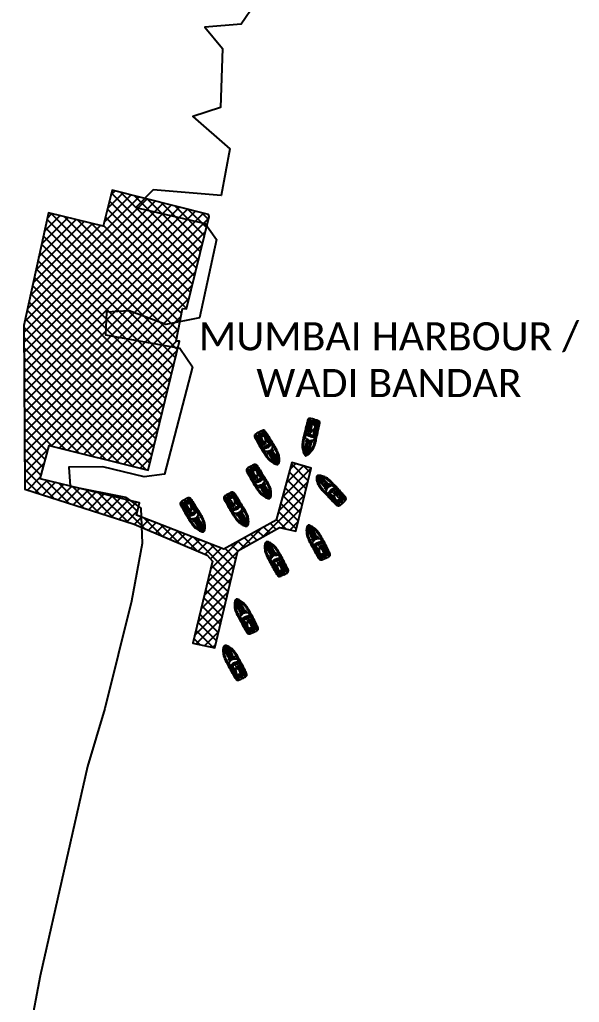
# Model space of a CAD drawing. Header units: metres. Extents: x 267365 to 277461, y 2088854 to 2108025.
# Drawn here: x 273194 to 274192, y 2096688 to 2098439 of the extents above; entities that cross this region are included whole.
import ezdxf

# ---------------------------------------------------------------- set-up
doc = ezdxf.new("R2010")
doc.units = ezdxf.units.M
for name, color, linetype in [('BOAT', 30, 'Continuous'), ('HARBOUR', 1, 'Continuous'), ('HARBOUR TEXT', 250, 'Continuous'), ('village', 3, 'Continuous')]:
    doc.layers.add(name, color=color, linetype=linetype)
doc.styles.get("Standard").update_dxf_attribs({"font": 'calibri.ttf'})

# ---------------------------------------------------------------- blocks, each defined once
blk = doc.blocks.new('3')
for p, q in [((15968, 14277), (15461, 14277)), ((15968, 14767), (15462, 14767)), ((15968, 15258), (15484, 15258)), ((15968, 15258), (16453, 15258)), ((15968, 14767), (16474, 14767)), ((15968, 14277), (16475, 14277)), ((15259, 11285), (14484, 11285)), ((15259, 11192), (14484, 11192)), ((14615, 10476), (15123, 10528)), ((14686, 10050), (15190, 10197)), ((16111, 11240), (16111, 11048)), ((16111, 11048), (16516, 11165)), ((16111, 11048), (16509, 11048)), ((16160, 9828), (17451, 9828)), ((16498, 9195), (16786, 9687)), ((16707, 11116), (16547, 11058)), ((16716, 11090), (16575, 11038)), ((16600, 11048), (16882, 11048)), ((16709, 10005), (16709, 10459)), ((16767, 11090), (16913, 11037)), ((16776, 11116), (16940, 11056)), ((16949, 11180), (17451, 11048)), ((16973, 11048), (17451, 11048)), ((14565, 8385), (15056, 8357)), ((14685, 6707), (14679, 6695)), ((14966, 7645), (15271, 8006)), ((15658, 7614), (15968, 7614)), ((15665, 7521), (15968, 7521)), ((16200, 7614), (15968, 7614)), ((16200, 7521), (15968, 7521)), ((16554, 7976), (16809, 7478)), ((16732, 9000), (17261, 9307)), ((16782, 8178), (17280, 7902)), ((16846, 8619), (17397, 8623)), ((17251, 6707), (17257, 6695))]:
    blk.add_line(p, q)
for points in [[(15968, 6127, -0.0173595), (14838, 6154, -0.1263403), (14305, 6306, -0.1728985), (14037, 6993, -0.0138842), (14014, 7606, -0.008973), (13973, 8482, -0.01509), (13946, 9483, 0.0022446), (13935, 11027, -0.0033421), (13932, 12742, -0.0169845), (13966, 13889, -0.0245459), (14062, 14750, -0.0679415), (14312, 15833, -0.0339485), (14615, 16539, -0.0220014), (14950, 17169, -0.0428716), (15373, 17727, -0.0595144), (15677, 17994, -0.0463644), (15850, 18096, -0.104882), (15968, 18127, -0.104882)], [(14099, 8543, 0.0064247), (14087, 9488, 0.0022175), (14076, 11029, -0.003368), (14066, 12757, -0.0246325), (14085, 13845, -0.0150373), (14174, 14559, -0.0254387), (14242, 14955, -0.0138434), (14434, 15768, -0.0402664), (14734, 16491, -0.0167294), (15107, 17121, -0.0297388), (15584, 17694, 0.0152497), (15841, 17933, -0.1323888), (15895, 17967, -0.0284417), (15920, 17975, -0.0284417)], [(14113, 8543, 0.0064236), (14100, 9488, 0.0022173), (14090, 11029, -0.0033685), (14080, 12757, -0.0246334), (14099, 13844, -0.0150384), (14188, 14557, -0.0254613), (14256, 14952, -0.0138393), (14448, 15764, -0.0402377), (14746, 16485, -0.0167146), (15118, 17113, -0.0296929), (15593, 17684, 0.0152343), (15851, 17923, -0.1340359), (15900, 17954, -0.0248791), (15920, 17960, -0.0248791)], [(14259, 13906, -0.0315957), (14324, 14539, -0.0049282), (14403, 14955, -0.0284396), (14598, 15666, -0.0428747), (14892, 16347, -0.0353475), (15257, 16991, -0.0240925), (15665, 17545, -0.0798371), (15920, 17811)], [(14273, 13906, -0.031592), (14338, 14536, -0.0049261), (14416, 14952, -0.0284363), (14611, 15661, -0.0428955), (14905, 16341, -0.0353632), (15268, 16984, -0.0241114), (15676, 17537, -0.0776575), (15920, 17794, -0.0776575)], [(14287, 13905, -0.0315883), (14351, 14534, -0.004924), (14430, 14949, -0.0284329), (14624, 15657, -0.0429166), (14917, 16334, -0.0353794), (15280, 16976, -0.0241302), (15687, 17529, -0.075408), (15920, 17776, -0.075408)], [(14314, 13904, -0.0315809), (14379, 14529, -0.0049198), (14457, 14944, -0.0284262), (14650, 15648, -0.0429591), (14942, 16322, -0.0354114), (15303, 16961, -0.0288289), (15644, 17425, -0.0923361), (15920, 17647, -0.0803279)], [(15510, 16937), (15621, 16929, 0.3822208), (15724, 16994), (15807, 17415, 0.7865441), (15746, 17463), (15428, 17125, 0.616464), (15510, 16937, 3.8449075)], [(15968, 6127, 0.0173595), (17099, 6154, 0.1263403), (17632, 6306, 0.1728985), (17899, 6993, 0.0138842), (17922, 7606, 0.008973), (17963, 8482, 0.01509), (17990, 9483, -0.0022446), (18001, 11027, 0.0033421), (18004, 12742, 0.0169845), (17970, 13889, 0.0245459), (17874, 14750, 0.0679415), (17624, 15833, 0.0339485), (17321, 16539, 0.0220014), (16986, 17169, 0.0428716), (16563, 17727, 0.0595144), (16259, 17994, 0.0463644), (16086, 18096, 0.104882), (15968, 18127, 0.104882)], [(17837, 8543, -0.0064247), (17850, 9488, -0.0022175), (17860, 11029, 0.003368), (17870, 12757, 0.0246325), (17851, 13845, 0.0150373), (17762, 14559, 0.0254387), (17694, 14955, 0.0138434), (17502, 15768, 0.0402664), (17202, 16491, 0.0167294), (16829, 17121, 0.0297388), (16352, 17694, -0.0152497), (16095, 17933, 0.1323888), (16041, 17967, 0.0284417), (16016, 17975, 0.0284417)], [(17823, 8543, -0.0064236), (17836, 9488, -0.0022173), (17846, 11029, 0.0033685), (17856, 12757, 0.0246334), (17837, 13844, 0.0150384), (17748, 14557, 0.0254613), (17680, 14952, 0.0138393), (17489, 15764, 0.0402377), (17190, 16485, 0.0167146), (16818, 17113, 0.0296929), (16343, 17684, -0.0152343), (16085, 17923, 0.1340359), (16037, 17954, 0.0248791), (16016, 17960, 0.0248791)], [(17677, 13906, 0.0315957), (17612, 14539, 0.0049282), (17534, 14955, 0.0284396), (17338, 15666, 0.0428747), (17044, 16347, 0.0353475), (16679, 16991, 0.0240925), (16271, 17545, 0.0798371), (16016, 17811)], [(17663, 13906, 0.031592), (17598, 14536, 0.0049261), (17520, 14952, 0.0284363), (17325, 15661, 0.0428955), (17032, 16341, 0.0353632), (16668, 16984, 0.0241114), (16260, 17537, 0.0776575), (16016, 17794, 0.0776575)], [(17649, 13905, 0.0315883), (17585, 14534, 0.004924), (17507, 14949, 0.0284329), (17312, 15657, 0.0429166), (17019, 16334, 0.0353794), (16656, 16976, 0.0241302), (16249, 17529, 0.075408), (16016, 17776, 0.075408)], [(17622, 13904, 0.0315809), (17558, 14529, 0.0049198), (17480, 14944, 0.0284262), (17286, 15648, 0.0429591), (16995, 16322, 0.0354114), (16633, 16961, 0.0288289), (16292, 17425, 0.0923361), (16016, 17647, 0.0803279)], [(16426, 16937), (16315, 16929, -0.3822208), (16212, 16994), (16129, 17415, -0.7865441), (16190, 17463), (16508, 17125, -0.616464), (16426, 16937, -3.8449075)], [(14259, 13906), (14240, 13499), (14230, 13027), (14235, 12258), (14235, 11203), (14254, 9510, -0.0026015), (14274, 8591, 0.004411), (14291, 7810, 0.0130085), (14327, 7273, 0.1133962), (14429, 6986, 0.1460048), (14570, 6865, 1.5952193)], [(14273, 13905), (14254, 13498), (14244, 13027), (14249, 12258), (14249, 11203), (14268, 9511, -0.0026013), (14288, 8592, 0.0044108), (14305, 7810, 0.0130029), (14341, 7275, 0.1133374), (14441, 6994, 0.1448206), (14573, 6879, 0.1389874)], [(14287, 13905), (14267, 13498), (14258, 13027), (14263, 12258), (14263, 11203), (14282, 9511, -0.0026011), (14302, 8592, 0.0044105), (14319, 7811, 0.0129972), (14355, 7276, 0.1132762), (14453, 7001, 0.142458), (14576, 6893, 0.142458)], [(14314, 13903), (14295, 13497), (14285, 13026), (14290, 12259), (14290, 11203), (14310, 9511, -0.0026006), (14330, 8592, 0.0044099), (14346, 7812, 0.002867), (14352, 7694, 0.002867)], [(15703, 7337), (15453, 7337, -0.2027224), (14593, 7704, -0.1787681), (14419, 8123, 0.0100277), (14401, 8982, -0.0053564), (14389, 10399, -0.0166054), (14407, 11545, 0.0189213), (14421, 12735, -0.9258732), (14467, 12742, -0.0412022), (14487, 12530, -0.0244615), (14489, 11848, 0.0128878), (14496, 10534, -0.0193586), (14481, 9766, 0.0023754), (14464, 8876, -0.0063862), (14468, 8310, -0.0136557), (14465, 8083, -0.8627057), (14422, 8078, 0.6480891)], [(14436, 8081, -0.0164878), (14433, 8123, 0.0100227), (14415, 8982, -0.0053564), (14403, 10399, -0.0166073), (14421, 11545, 0.0189212), (14435, 12735, 0.0114302), (14435, 12736, -0.9132826), (14454, 12739, -0.0411744), (14474, 12530, -0.0244777), (14475, 11849, 0.0128888), (14483, 10534, -0.0193623), (14468, 9766, 0.0023766), (14450, 8876, -0.0063905), (14454, 8310, -0.0136639), (14452, 8084, 0.0007008), (14452, 8084, -0.8199757), (14436, 8081, -0.8199757)], [(15968, 13072, 0.0964027), (15128, 12858, 0.0405382), (14488, 12513, 1.92312)], [(15309, 13138), (15309, 13746, 0.4830629), (14927, 13449, 0.5002399), (15309, 13138, 0.4184236)], [(15968, 13072, -0.0964027), (16808, 12858, -0.0405382), (17448, 12513, -1.92312)], [(16209, 7337), (16484, 7337, 0.2027224), (17343, 7704, 0.1787681), (17517, 8123, -0.0100277), (17535, 8982, 0.0053564), (17547, 10399, 0.0166054), (17529, 11545, -0.0189213), (17515, 12735, 0.9258732), (17469, 12742, 0.0412022), (17449, 12530, 0.0244615), (17448, 11848, -0.0128878), (17440, 10534, 0.0193586), (17455, 9766, -0.0023754), (17473, 8876, 0.0063862), (17468, 8310, 0.0136557), (17471, 8083, 0.8627057), (17514, 8078, -0.6480891)], [(16627, 13138), (16627, 13746, -0.4830629), (17009, 13449, -0.5002399), (16627, 13138, -0.4184236)], [(17649, 13905), (17669, 13498), (17679, 13027), (17674, 12258), (17674, 11203), (17654, 9511, 0.0026011), (17634, 8592, -0.0044105), (17618, 7811, -0.0129972), (17581, 7276, -0.1132762), (17484, 7001, -0.142458), (17360, 6893, -0.142458)], [(17663, 13905), (17683, 13498), (17692, 13027), (17687, 12258), (17687, 11203), (17668, 9511, 0.0026013), (17648, 8592, -0.0044108), (17631, 7810, -0.0130029), (17595, 7275, -0.1133374), (17495, 6994, -0.1448206), (17363, 6879, -0.1389874)], [(17677, 13906), (17696, 13499), (17706, 13027), (17701, 12258), (17701, 11203), (17682, 9510, 0.0026015), (17662, 8591, -0.004411), (17645, 7810, -0.0130085), (17609, 7273, -0.1133962), (17507, 6986, -0.1460048), (17366, 6865, -1.5952193)], [(17500, 8081, 0.0164878), (17503, 8123, -0.0100227), (17522, 8982, 0.0053564), (17533, 10399, 0.0166073), (17516, 11545, -0.0189212), (17501, 12735, -0.0114302), (17501, 12736, 0.9132826), (17482, 12739, 0.0411744), (17463, 12530, 0.0244777), (17461, 11849, -0.0128888), (17454, 10534, 0.0193623), (17469, 9766, -0.0023766), (17486, 8876, 0.0063905), (17482, 8310, 0.0136639), (17485, 8084, -0.0007008), (17485, 8084, 0.8199757), (17500, 8081, 0.8199757)], [(17622, 13903), (17641, 13497), (17651, 13026), (17646, 12259), (17646, 11203), (17627, 9511, 0.0026006), (17606, 8592, -0.0044099), (17590, 7812, -0.002867), (17584, 7694, -0.002867)], [(16017, 9822), (15456, 9822, 0.1583223), (15267, 9218, -0.4176758), (15128, 9062), (14467, 9062)], [(14478, 9640), (15066, 9640, -0.4060884), (15274, 9347)], [(15968, 11837, 0.0336875), (15117, 11708, 0.0518794), (14484, 11431, 1.92312)], [(15890, 11827), (15890, 11428, 0.4629247), (16111, 11240), (16433, 11260)], [(15890, 11428), (15890, 11255, 0.5457371), (16111, 11112, 0.2829046)], [(15890, 11255), (15890, 11192, 0.5168392), (16111, 11048, 0.2829046)], [(15968, 11837, -0.0336875), (16819, 11708, -0.0518794), (17452, 11431, -1.92312)], [(16029, 9960, -0.1640086), (15991, 10360, -0.4075591), (16120, 10414, 0.2046602), (16640, 10437, -0.2865695), (16778, 10441, 0.1987589), (17315, 10404, -0.4514797), (17447, 10380, -1.4639709)], [(16017, 9822, -0.2912689), (16031, 9962, -0.2998669), (16120, 9974, 0.2734776), (16640, 9983, -0.2865695), (16778, 9987, 0.1987589), (17315, 9951, -0.4514797), (17447, 9926, -1.4639709)], [(16209, 7337), (16201, 7447), (16199, 7780, -0.4480431), (16355, 7939, 0.0255607), (16524, 7967, 0.1567601), (16694, 8068, 0.1442879), (16785, 8185, 0.0794269), (16845, 8458, 0.0541789), (16830, 8771, 0.127294), (16729, 9003, -0.0251947), (16615, 9133, 0.1126559), (16496, 9195, 0.0616523), (16330, 9221, -0.2222783), (16204, 9276, -0.0491085), (16118, 9377, -0.0999703), (16052, 9503, -0.0459923), (16023, 9712), (16017, 9822)], [(14623, 6459, -0.1643933), (14408, 6486, -0.1886842), (14159, 6722, -0.1075801), (14019, 7335)], [(14099, 8543, -0.0029416), (14109, 7856, 0.0020134), (14118, 7419, 0.1304424), (14196, 7108, 0.261246), (14560, 6796, 0.2091974)], [(14113, 8543, -0.0029414), (14123, 7857, 0.0020144), (14132, 7419, 0.1309924), (14209, 7113, 0.2618322), (14563, 6810, 0.2618322)], [(15148, 7123, -0.0433335), (14832, 7204, -0.18333), (14416, 7523, -0.1239848), (14329, 7900, 0.0153773), (14309, 8173)], [(15145, 7110, -0.043195), (14828, 7191, -0.1834147), (14404, 7516, -0.0945114), (14319, 7806)], [(16789, 7123, 0.0433335), (17104, 7204, 0.18333), (17520, 7523, 0.1239848), (17607, 7900, -0.0153773), (17627, 8173)], [(16792, 7110, 0.043195), (17108, 7191, 0.1834147), (17532, 7516, 0.0945114), (17617, 7806)], [(17313, 6459, 0.1643933), (17529, 6486, 0.1886842), (17777, 6722, 0.1075801), (17917, 7335)], [(17823, 8543, 0.0029414), (17813, 7857, -0.0020144), (17804, 7419, -0.1309924), (17728, 7113, -0.2618322), (17373, 6810, -0.2618322)], [(17837, 8543, 0.0029416), (17827, 7856, -0.0020134), (17818, 7419, -0.1304424), (17740, 7108, -0.261246), (17376, 6796, -0.2091974)]]:
    blk.add_lwpolyline(points, format="xyb")
for points in [[(15512, 16972), (15626, 16964, 0.3830689), (15690, 17002), (15774, 17428, 0.8536356), (15769, 17437), (15454, 17102, 0.6135269)], [(16424, 16972), (16311, 16964, -0.3830689), (16246, 17002), (16162, 17428, -0.8536356), (16167, 17437), (16482, 17102, -0.6135269)], [(15282, 13161), (15282, 13724, 0.460147), (14955, 13448, 0.4770604)], [(16654, 13161), (16654, 13724, -0.460147), (16981, 13448, -0.4770604)], [(16942, 9799, 0.9177055), (16944, 9656, -0.209704), (17282, 9330, 0.850912), (17403, 9348), (17403, 9679, 0.435659), (17310, 9777)]]:
    blk.add_lwpolyline(points, format="xyb", close=True)
for points in [[(15920, 17243), (15920, 18087)], [(15920, 18087), (15920, 17236)], [(16016, 18087), (16016, 17236)], [(16016, 17243), (16016, 18087)], [(14061, 13154), (14037, 13154), (14037, 12891), (14063, 12891)], [(14076, 12891), (14095, 12891), (14095, 13154), (14075, 13154)], [(17860, 12891), (17842, 12891), (17842, 13154), (17862, 13154)], [(17875, 13154), (17899, 13154), (17899, 12891), (17874, 12891)], [(14086, 9609), (14068, 9609), (14068, 9357), (14090, 9357)], [(14104, 9357), (14117, 9357), (14117, 9609), (14100, 9609)], [(14515, 11449), (14515, 11377), (15160, 11377), (15160, 11717)], [(15890, 11192), (15259, 11192), (15259, 11737)], [(15890, 11285), (15259, 11285)], [(17067, 11264), (17452, 11259)], [(17833, 9357), (17819, 9357), (17819, 9609), (17836, 9609)], [(17850, 9609), (17868, 9609), (17868, 9357), (17846, 9357)], [(14111, 7762), (14086, 7762), (14086, 7507), (14116, 7507)], [(14130, 7507), (14139, 7507), (14139, 7762), (14125, 7762)], [(17806, 7507), (17797, 7507), (17797, 7762), (17812, 7762)], [(17825, 7762), (17850, 7762), (17850, 7507), (17820, 7507)]]:
    blk.add_lwpolyline(points)
for points in [[(14753, 9417), (14668, 9620), (14885, 9592)], [(14753, 9310), (14668, 9108), (14885, 9136)], [(15542, 6884), (15602, 7202), (15175, 7247), (15104, 6927)], [(15531, 6898), (15586, 7190), (15186, 7232), (15121, 6939)], [(15751, 6190), (15751, 6747), (16185, 6747), (16185, 6190)], [(16394, 6884), (16334, 7202), (16761, 7247), (16832, 6927)], [(16405, 6898), (16351, 7190), (16751, 7232), (16815, 6939)]]:
    blk.add_lwpolyline(points, close=True)
for centre, radius in [((15572, 17779), 56.4), ((15968, 16104), 341), ((15968, 16104), 341), ((15968, 16104), 314), ((15968, 16104), 314), ((15730, 17935), 62.8), ((15955, 17042), 139), ((15982, 17042), 139), ((16206, 17935), 62.8), ((16365, 17779), 56.4), ((15874, 13634), 55), ((16063, 13634), 55), ((16957, 9728), 54.8), ((17179, 9578), 35.5), ((17302, 9689), 54.8), ((14772, 6883), 196), ((14772, 6883), 182), ((14851, 9364), 29.4), ((17164, 6883), 196), ((17164, 6883), 182), ((17339, 9377), 54.8)]:
    blk.add_circle(centre, radius)
for centre, radius, start, end in [((15081, 17062), 42.7, 70.23043, 225.37248), ((15081, 17062), 42.7, 244.01024, 51.59266), ((15568, 15839), 36.3, 29.19461, 175.66235), ((15956, 16061), 410, 209.93923, 271.74035), ((19250, 16002), 3624, 163.32738, 178.39819), ((15955, 17042), 204, 99.88397, 72.33353), ((15982, 17042), 204, 107.66647, 80.11603), ((15968, 18020), 82.1, 53.90736, 126.09264), ((15968, 18020), 82.1, 53.90736, 126.09264), ((15981, 16061), 410, 268.25965, 330.06077), ((12687, 16002), 3624, 1.60181, 16.67262), ((16368, 15839), 36.3, 4.33765, 150.80539), ((16856, 17062), 42.7, 128.40734, 295.98976), ((16856, 17062), 42.7, 314.62752, 109.76957), ((14085, 13775), 42.7, 91.31956, 261.72615), ((14085, 13775), 42.7, 280.38504, 72.66067), ((14404, 15632), 42.7, 81.61585, 249.71152), ((14404, 15632), 42.7, 268.34658, 62.98079), ((15916, 13389), 521, 84.27352, 120.87586), ((15910, 13368), 414, 81.28846, 129.03821), ((15910, 13368), 386, 81.28846, 132.49558), ((16027, 13368), 414, 50.96179, 98.71154), ((16020, 13389), 521, 59.12414, 95.72648), ((16027, 13368), 386, 47.50442, 98.71154), ((17533, 15632), 42.7, 117.01921, 271.65342), ((17533, 15632), 42.7, 290.28848, 98.38415), ((17852, 13775), 42.7, 107.33933, 259.61496), ((17852, 13775), 42.7, 278.27385, 88.68044), ((14070, 12461), 42.7, 95.0301, 265.12922), ((14070, 12461), 42.7, 283.78939, 76.36993), ((14111, 9364), 562, 327.46856, 29.35604), ((16458, 10167), 404, 143.20002, 207.40418), ((16746, 11816), 638, 240.62497, 253.97599), ((16746, 11816), 638, 259.94911, 264.18902), ((16902, 11220), 223, 176.11544, 176.38475), ((16902, 11220), 223, 185.60252, 211.59538), ((16742, 11222), 62.3, 10.8023, 169.14786), ((16741, 11103), 29.9, 180, 0), ((16581, 11220), 223, 328.40462, 356.0447), ((16746, 11816), 638, 274.90249, 281.24181), ((16581, 11220), 223, 3.61525, 3.88456), ((16746, 11816), 638, 285.4342, 300.19), ((16960, 10167), 404, 326.62445, 34.77194), ((17857, 11177), 42.7, 101.222, 257.47113), ((17866, 12461), 42.7, 103.63007, 256.21061), ((17857, 11177), 42.7, 276.09534, 82.5978), ((17866, 12461), 42.7, 274.87078, 84.9699), ((15190, 6739), 633, 165.99567, 206.33128), ((15233, 6626), 633, 172.12538, 195.35791), ((14772, 6883), 238, 225.77259, 10.67419), ((14772, 6883), 210, 243.7243, 10.67419), ((18206, 8564), 2009, 160.89952, 198.3721), ((17164, 6883), 238, 169.32581, 314.22741), ((17164, 6883), 210, 169.32581, 296.2757), ((16746, 6739), 633, 333.66872, 14.00433), ((16703, 6626), 633, 344.64209, 7.87462)]:
    blk.add_arc(centre, radius, start, end)
for centre, major_axis, ratio in [((15045, 9368), (9, 195), 0.7581166), ((16741, 11103), (254, 0), 0.5330921)]:
    blk.add_ellipse(centre, major_axis=major_axis, ratio=ratio)
for start_param, end_param in [(0.8300122, 1.5768462), (4.712389, 5.2323421)]:
    blk.add_ellipse((16750, 11264), major_axis=(0, 745), ratio=0.4253193, start_param=start_param, end_param=end_param)
for points, knots in [([(15968, 13487), (15732, 13507), (15484, 13592), (15248, 14016), (15219, 14267), (15199, 14975), (15273, 15428), (15346, 16250), (15392, 16600), (15444, 16963)], [0, 0, 0, 0, 0.0462196, 0.0462196, 0.09243919, 0.09243919, 0.19473251, 0.19473251, 0.27090841, 0.27090841, 0.27090841, 0.27090841]), ([(15969, 13501), (15726, 13521), (15478, 13616), (15250, 14057), (15229, 14313), (15218, 15025), (15289, 15480), (15364, 16281), (15407, 16611), (15456, 16954)], [0, 0, 0, 0, 0.0480884, 0.0480884, 0.09617679, 0.09617679, 0.19853767, 0.19853767, 0.2704106, 0.2704106, 0.2704106, 0.2704106]), ([(15649, 13652), (15601, 13675), (15412, 13793), (15236, 14361), (15332, 15175), (15389, 16086), (15474, 16690), (15509, 16937)], [0.02340441, 0.02340441, 0.02340441, 0.02340441, 0.03509423, 0.07391115, 0.13825098, 0.21657134, 0.27090841, 0.27090841, 0.27090841, 0.27090841]), ([(15973, 13542), (15725, 13563), (15488, 13664), (15279, 14119), (15266, 14382), (15267, 15105), (15336, 15571), (15414, 16347), (15454, 16644), (15496, 16939)], [0, 0, 0, 0, 0.0508337, 0.0508337, 0.1016674, 0.1016674, 0.20603281, 0.20603281, 0.27090841, 0.27090841, 0.27090841, 0.27090841]), ([(15649, 13689), (15563, 13734), (15491, 13794), (15341, 14062), (15312, 14307), (15306, 14741), (15331, 14954), (15389, 15603), (15418, 16042), (15493, 16627), (15515, 16780), (15537, 16933)], [0.02482538, 0.02482538, 0.02482538, 0.02482538, 0.0474598, 0.0474598, 0.0949196, 0.0949196, 0.1423794, 0.1423794, 0.23729899, 0.23729899, 0.27090841, 0.27090841, 0.27090841, 0.27090841]), ([(15649, 13836), (15408, 13994), (15463, 14437), (15459, 14880), (15499, 15460), (15532, 15842)], [0.03136606, 0.03136606, 0.03136606, 0.03136606, 0.10847437, 0.10847437, 0.19207292, 0.19207292, 0.19207292, 0.19207292]), ([(15963, 13542), (16212, 13563), (16448, 13664), (16658, 14119), (16670, 14382), (16669, 15105), (16600, 15571), (16522, 16347), (16482, 16644), (16441, 16939)], [0, 0, 0, 0, 0.0508337, 0.0508337, 0.1016674, 0.1016674, 0.20603281, 0.20603281, 0.27090841, 0.27090841, 0.27090841, 0.27090841]), ([(15967, 13501), (16210, 13521), (16458, 13616), (16686, 14057), (16707, 14313), (16718, 15025), (16647, 15480), (16572, 16281), (16529, 16611), (16480, 16954)], [0, 0, 0, 0, 0.0480884, 0.0480884, 0.09617679, 0.09617679, 0.19853767, 0.19853767, 0.2704106, 0.2704106, 0.2704106, 0.2704106]), ([(15968, 13487), (16204, 13507), (16453, 13592), (16688, 14016), (16717, 14267), (16737, 14975), (16664, 15428), (16591, 16250), (16544, 16600), (16493, 16963)], [0, 0, 0, 0, 0.0462196, 0.0462196, 0.09243919, 0.09243919, 0.19473251, 0.19473251, 0.27090841, 0.27090841, 0.27090841, 0.27090841]), ([(16287, 13652), (16335, 13675), (16525, 13793), (16700, 14361), (16604, 15175), (16547, 16086), (16462, 16690), (16427, 16937)], [0.02340441, 0.02340441, 0.02340441, 0.02340441, 0.03509423, 0.07391115, 0.13825098, 0.21657134, 0.27090841, 0.27090841, 0.27090841, 0.27090841]), ([(16287, 13689), (16373, 13734), (16445, 13794), (16596, 14062), (16624, 14307), (16630, 14741), (16605, 14954), (16547, 15603), (16518, 16042), (16443, 16627), (16421, 16780), (16400, 16933)], [0.02482538, 0.02482538, 0.02482538, 0.02482538, 0.0474598, 0.0474598, 0.0949196, 0.0949196, 0.1423794, 0.1423794, 0.23729899, 0.23729899, 0.27090841, 0.27090841, 0.27090841, 0.27090841]), ([(16287, 13836), (16528, 13994), (16473, 14437), (16478, 14880), (16438, 15460), (16404, 15842)], [0.03136606, 0.03136606, 0.03136606, 0.03136606, 0.10847437, 0.10847437, 0.19207292, 0.19207292, 0.19207292, 0.19207292]), ([(15052, 9535), (14987, 9538), (14916, 9443), (14934, 9243), (15011, 9180), (15140, 9235), (15185, 9361), (15132, 9502), (15091, 9534), (15052, 9535)], [0, 0, 0, 0, 1.7432734, 1.7432734, 3.4865468, 3.4865468, 5.2298202, 5.2298202, 6.2831853, 6.2831853, 6.2831853, 6.2831853]), ([(16201, 7447), (16516, 7472), (16799, 7555), (17218, 7923), (17295, 8203), (17283, 8817), (17280, 9139), (16921, 9535), (16618, 9678), (16234, 9723), (16133, 9718), (16023, 9712)], [0, 0, 0, 0, 0.06841019, 0.06841019, 0.13682037, 0.13682037, 0.20523056, 0.20523056, 0.27364074, 0.27364074, 0.29746041, 0.29746041, 0.29746041, 0.29746041]), ([(16967, 11103), (16967, 11131), (16932, 11170), (16732, 11234), (16533, 11172), (16501, 11059), (16647, 10979), (16901, 11012), (16967, 11066), (16967, 11103)], [0, 0, 0, 0, 1.0314508, 1.0314508, 2.9924553, 2.9924553, 4.9534598, 4.9534598, 6.2831853, 6.2831853, 6.2831853, 6.2831853]), ([(15968, 7083), (15929, 7084), (15864, 7085), (15768, 7105), (15689, 7142), (15639, 7120), (15620, 7111)], [0, 0, 0, 0, 0.008409254, 0.014054591, 0.021480758, 0.025832557, 0.025832557, 0.025832557, 0.025832557]), ([(15968, 7083), (16007, 7084), (16072, 7085), (16168, 7105), (16247, 7142), (16297, 7120), (16316, 7111)], [0, 0, 0, 0, 0.008409254, 0.014054591, 0.021480758, 0.025832557, 0.025832557, 0.025832557, 0.025832557])]:
    blk.add_open_spline(points, degree=3, knots=knots)
for points in [[(15046, 11077), (15099, 11081), (15166, 11095), (15162, 11159), (15052, 11172), (14839, 11120), (14632, 10955), (14528, 10686), (14498, 10423), (14541, 10108), (14677, 9833), (14836, 9713), (15089, 9658), (15202, 9664), (15248, 9693), (15224, 9747), (15165, 9753), (14962, 9778), (14826, 9849), (14723, 9975), (14661, 10121), (14625, 10316), (14616, 10504), (14645, 10676), (14703, 10848), (14826, 10978), (14985, 11065), (15046, 11077)], [(15242, 9728), (15284, 9784), (15301, 9859), (15256, 9987), (15219, 10089), (15176, 10257), (15125, 10513), (15113, 10650), (15108, 10792), (15116, 10904), (15133, 11003), (15134, 11082)], [(16209, 7337), (16522, 7376), (16865, 7508), (17113, 7684), (17315, 7972), (17390, 8261), (17396, 8665), (17355, 9089), (17199, 9393), (16901, 9625), (16608, 9762), (16270, 9827), (16017, 9822)], [(15136, 8973), (15186, 8923), (15176, 8825), (15107, 8721), (15061, 8595), (15050, 8401), (15082, 8264), (15183, 8106), (15276, 8002), (15438, 7944), (15553, 7941), (15632, 7930), (15661, 7872), (15664, 7739), (15672, 7484), (15681, 7356), (15539, 7346), (15273, 7387), (15079, 7462), (14874, 7581), (14702, 7758), (14590, 7948), (14518, 8142), (14475, 8343), (14471, 8559), (14511, 8775), (14572, 8883), (14659, 8974), (14821, 9056), (14930, 9062), (15065, 9062), (15139, 9040), (15136, 8973), (15072, 8963), (14926, 8967), (14800, 8947), (14687, 8877), (14611, 8786), (14574, 8652), (14564, 8398), (14608, 8189), (14676, 8002), (14755, 7851), (14833, 7757), (14949, 7656), (15107, 7567), (15233, 7520), (15384, 7487), (15510, 7473), (15599, 7466), (15666, 7458), (15685, 7420)], [(14949, 6725), (14889, 6660), (14751, 6592), (14670, 6567), (14631, 6512), (14623, 6459)], [(15968, 6876), (15852, 6882), (15776, 6899), (15676, 6923), (15593, 6891), (15412, 6853), (15219, 6882), (15120, 6923), (15057, 6932), (14965, 6919)], [(15703, 7337), (15662, 7244), (15622, 7119), (15577, 6884)], [(15968, 6876), (16084, 6882), (16160, 6899), (16260, 6923), (16343, 6891), (16524, 6853), (16718, 6882), (16816, 6923), (16880, 6932), (16971, 6919)], [(16209, 7337), (16274, 7244), (16314, 7119), (16359, 6884)], [(16987, 6725), (17047, 6660), (17185, 6592), (17266, 6567), (17305, 6512), (17313, 6459)]]:
    blk.add_spline(points, degree=3)
for points in [[(16384, 11788), (16361, 11630), (16361, 11448), (16406, 11260)], [(17133, 11590), (17134, 11485), (17123, 11373), (17096, 11260)]]:
    blk.add_open_spline(points, degree=3)

msp = doc.modelspace()

# ---------------------------------------------------------------- hatches: boundary and pattern name
at = {"layer": 'HARBOUR'}
h = msp.add_hatch(dxfattribs=at)
h.set_pattern_fill('ANSI37', color=256, scale=4)
h.paths.add_polyline_path([(273479, 2097866.3), (273472.9, 2097866.5), (273484.6, 2097924.7), (273491.8, 2097924.3), (273531.9, 2098088.4), (273530.7, 2098092), (273359, 2098135.8), (273343.2, 2098071.2), (273245.3, 2098095.3), (273201.4, 2097894.2), (273203.6, 2097602.9), (273398.5, 2097540.4), (273528.2, 2097485.1), (273538, 2097474.3), (273502.6, 2097328.2), (273542, 2097319.9), (273583.2, 2097492.6), (273657.6, 2097534.4), (273686.7, 2097528), (273714.1, 2097640.1), (273679.2, 2097650), (273651.5, 2097547.2), (273558.2, 2097495.5), (273402.7, 2097556.2), (273407.7, 2097578.3), (273230.6, 2097621.1), (273246.6, 2097680.7), (273423.3, 2097636.5)])

# ---------------------------------------------------------------- linework, layer by layer
at = {"layer": 'HARBOUR', "flags": 128}
msp.add_lwpolyline([(273398.5, 2097540.4), (273528.2, 2097485.1), (273538, 2097474.3), (273502.6, 2097328.2), (273542, 2097319.9), (273583.2, 2097492.6), (273657.6, 2097534.4), (273686.7, 2097528), (273714.1, 2097640.1), (273679.2, 2097650), (273651.5, 2097547.2), (273558.2, 2097495.5), (273402.7, 2097556.2), (273407.7, 2097578.3), (273230.6, 2097621.1), (273246.6, 2097680.7), (273423.3, 2097636.5), (273479, 2097866.3), (273472.9, 2097866.5), (273484.6, 2097924.7), (273491.8, 2097924.3), (273531.9, 2098088.4), (273530.7, 2098092), (273359, 2098135.8), (273343.2, 2098071.2), (273245.3, 2098095.3), (273201.4, 2097894.2), (273203.6, 2097602.9)], close=True, dxfattribs=at)
at = {"layer": 'village', "color": 3}
msp.add_lwpolyline([(273613.6, 2098467.1), (273589.3, 2098431.1), (273524.3, 2098426), (273556, 2098388.2), (273552.3, 2098282.8), (273503.1, 2098266.7), (273568.6, 2098209), (273553.6, 2098125.9), (273432.4, 2098136.1), (273401.3, 2098104.5), (273524.8, 2098076.4), (273545.3, 2098047.4), (273515, 2097908.2), (273454.5, 2097896.4), (273389.3, 2097920.6), (273349, 2097918), (273347.1, 2097877.6), (273479.5, 2097854.1), (273502.2, 2097820.6), (273452.2, 2097629.7), (273416.4, 2097624.9), (273342.2, 2097642.2), (273281.7, 2097641.7), (273284.2, 2097608.1), (273383, 2097588.7), (273410.1, 2097568.8), (273412.8, 2097506), (273393.5, 2097402.8), (273345.7, 2097211.9), (273315.1, 2097108.5), (273230.7, 2096735.7), (273194.1, 2096540.3)], dxfattribs=at)

# ---------------------------------------------------------------- block references
at = {"layer": 'BOAT', "xscale": 0.005558270232777463, "yscale": 0.005558270232777463, "zscale": 0.005558270232777463}
for p, rotation in [((273813.2, 2097740.6), 167.0982506080371), ((273678.9, 2097779.1), 210.9695320069983), ((273664.3, 2097718.4), 210.9695320069983), ((273728.6, 2097492.4), 43.07357763237248), ((273546.4, 2097658.9), 210.9695320069983), ((273624, 2097668.9), 210.9695320069983), ((273677.7, 2097407.4), 28.20013333818664), ((273603.3, 2097378.2), 28.20013333818664), ((273549.4, 2097275.6), 28.20013333818664), ((273529.1, 2097193.3), 28.20013333818664)]:
    msp.add_blockref('3', p, dxfattribs=dict(at, rotation=rotation))

# ---------------------------------------------------------------- texts
at = {"layer": 'HARBOUR TEXT', "insert": (273490.5, 2097900.1), "char_height": 50, "width": 724.173, "attachment_point": 1}
msp.add_mtext('\\pxqc;MUMBAI HARBOUR / \\PWADI BANDAR', dxfattribs=at)

doc.saveas('drawing.dxf')
